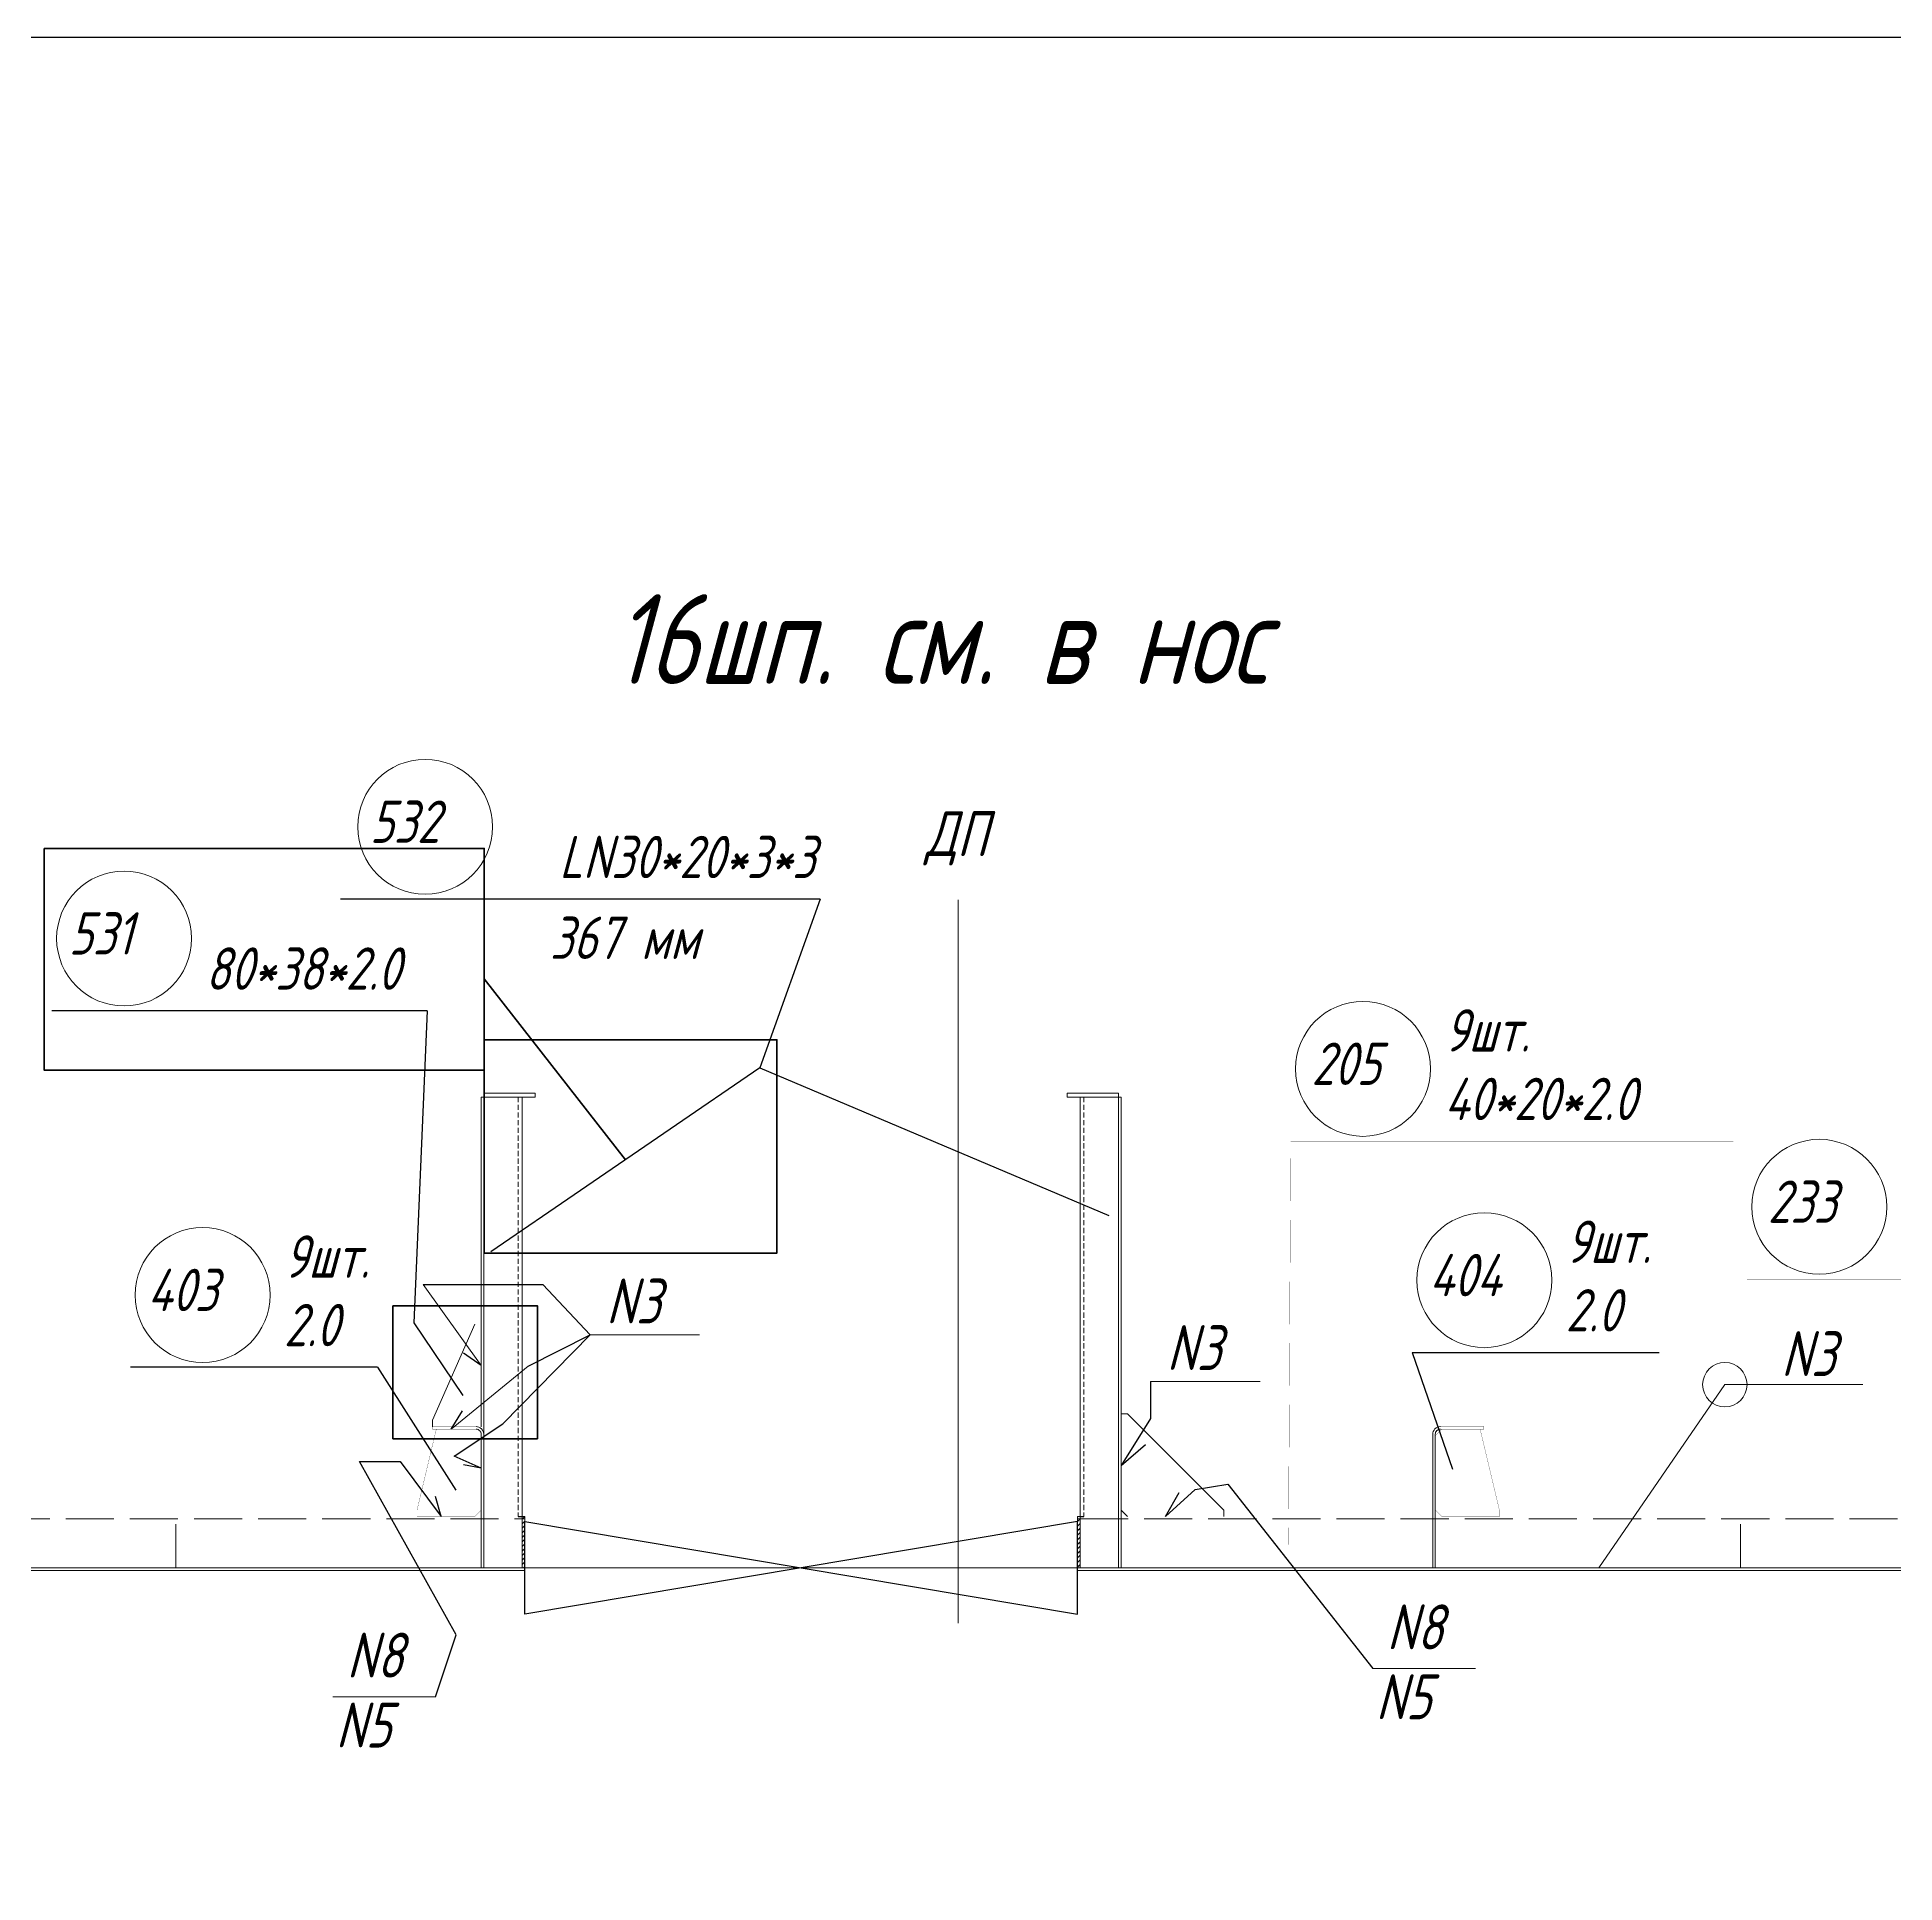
# Model space of a CAD drawing. Header units: millimetres. Extents: x 77380 to 135900, y -26587 to 17301.
# Drawn here: x 99896 to 101345, y -7623 to -6184 of the extents above; entities that cross this region are included whole.
import ezdxf

# ---------------------------------------------------------------- set-up
doc = ezdxf.new("R2010")
doc.units = ezdxf.units.MM
for name, pattern in [('K5LT32768', [0]), ('K5LT32770', [0]), ('K5LT32772', [0]), ('K5LT32773', [50, 37.5, -12.5]), ('K5LT32780', [0]), ('K5LT32784', [850.2000000029802, 600, -125, 0.2000000029802322, -125]), ('K5LT32789', [340.20000000298023, 240, -50, 0.2000000029802322, -50]), ('K5LT_DASHED', [6, 4, -2]), ('K5LT_THIN', [0])]:
    doc.linetypes.add(name, pattern=pattern)
doc.styles.add('KTEXTSTYLE', font='GOST_AU.SHX', dxfattribs={"width": 0.96, "height": 5})

msp = doc.modelspace()

# ---------------------------------------------------------------- linework, layer by layer
at = {"color": 1, "linetype": 'K5LT32772', "true_color": 0xff0000}
for p, q in [((100506.8993874048, -6856.093061002844), (100132.9520657494, -6856.093061002844)), ((100200.5881761918, -6943.087577221537), (99907.80066865447, -6943.087577221537)), ((100968.5202837604, -7209.486157075647), (101161.2339967431, -7209.486157075647)), ((100968.5202837604, -7209.486157075647), (101000.1559184738, -7300.3963663334)), ((100161.7581383612, -7221.027939308486), (99969.04442537841, -7221.027939308486)), ((100161.7581383612, -7221.027939308486), (100222.8571072711, -7316.874482135667))]:
    msp.add_line(p, q, dxfattribs=at)
for p, q in [((100506.8993874048, -6856.093061002844), (100460.0137385149, -6987.670045332052)), ((100200.5881761918, -6943.087577221537), (100190.1677592736, -7186.300149780123)), ((100460.0137385149, -6987.670045332052), (100250.2221771567, -7131.089781161543)), ((100460.0137385149, -6987.670045332052), (100732.0856174648, -7102.792908956122)), ((100190.1677592736, -7186.300149780123), (100228.387943943, -7243.004901003937))]:
    msp.add_line(p, q)
at = {"color": 1, "linetype": 'K5LT32772', "lineweight": 18, "true_color": 0xff0000}
msp.add_line((100614.5978747239, -7420.516645488489), (100614.5978747239, -6856.681932947555), dxfattribs=at)
at = {"color": 6, "lineweight": 100}
msp.add_line((100245.0474832861, -6918.160602966663), (100355.1179578358, -7059.379913246798), dxfattribs=at)
at = {"color": 7, "linetype": 'K5LT_THIN', "lineweight": 18}
for p, q in [((100242.568172396, -7010.329726850396), (100244.568172396, -7010.329726850396)), ((100242.5981798997, -7010.329726850396), (100242.568172396, -7010.329726850396)), ((100244.568172396, -7010.329726850396), (100242.568172396, -7010.329726850396)), ((100242.568172396, -7267.329726850396), (100242.568172396, -7010.329726850396)), ((100242.568172396, -7010.329726850396), (100244.568172396, -7010.329726850396)), ((100244.568172396, -7010.329726850396), (100244.568172396, -7377.329726850396)), ((100244.568172396, -7010.329726850396), (100274.568172396, -7010.329726850396)), ((100244.568172396, -7010.329726850396), (100244.568172396, -7267.329726850396)), ((100244.568172396, -7010.329726850396), (100244.5981798997, -7010.329726850396)), ((100244.5981798997, -7007.329726850396), (100244.5981798997, -7010.329726850396)), ((100284.5981798997, -7007.329726850396), (100244.5981798997, -7007.329726850396)), ((100244.5981798997, -7010.329726850396), (100244.5981798997, -7007.329726850396)), ((100274.5981798997, -7007.329726850396), (100244.5981798997, -7007.329726850396)), ((100284.5981798997, -7010.329726850396), (100244.5981798997, -7010.329726850396)), ((100244.5981798997, -7010.329726850396), (100274.568172396, -7010.329726850396)), ((100244.5981798997, -7010.329726850396), (100284.5981798997, -7010.329726850396)), ((100274.568172396, -7010.329726850396), (100274.568172396, -7377.329726850396)), ((100274.568172396, -7010.329726850396), (100274.568172396, -7377.329726850396)), ((100284.5981798997, -7007.329726850396), (100284.5981798997, -7010.329726850396)), ((100699.5981798997, -7010.329726850396), (100699.5981798997, -7007.329726850396)), ((100699.5981798997, -7007.329726850396), (100739.5981798997, -7007.329726850396)), ((100699.5981798997, -7010.329726850396), (100739.5981798997, -7010.329726850396)), ((100699.5981798997, -7010.329726850396), (100741.5981798997, -7010.329726850396)), ((100734.5981798997, -7007.329726850396), (100704.5981798998, -7007.329726850396)), ((100709.5981798997, -7010.329726850396), (100709.5981798997, -7377.329726850396)), ((100709.5981798997, -7010.329726850396), (100739.5981798997, -7010.329726850396)), ((100709.5981798997, -7010.329726850396), (100739.5981798997, -7010.329726850396)), ((100709.5981798997, -7010.329726850396), (100709.5981798997, -7337.329726850396)), ((100739.5981798997, -7007.329726850396), (100739.5981798997, -7010.329726850396)), ((100739.5981798997, -7010.329726850396), (100739.5981798997, -7377.329726850396)), ((100741.5981798997, -7010.329726850396), (100739.5981798997, -7010.329726850396)), ((100739.5981798997, -7010.329726850396), (100739.5981798997, -7337.329726850396)), ((100741.5981798997, -7010.329726850396), (100741.5981798997, -7337.329726850396)), ((100197.2496391207, -7156.580907406125), (100242.568172396, -7219.65211756315)), ((100237.568172396, -7187.329726850396), (100204.568172396, -7262.329726850396)), ((100279.2622708542, -7220.023719028672), (100219.2937559313, -7269.374749684808)), ((101212.4149316431, -7234.55044684617), (101114.1218009112, -7377.329917585259)), ((100746.5981798997, -7257.263436058289), (100741.5981798997, -7257.263436058289)), ((100741.5981798997, -7257.263436058289), (100741.5981798997, -7332.329726850396)), ((100741.5981798997, -7257.263436058289), (100741.5981798997, -7337.263436058289)), ((100746.5981798997, -7257.263436058289), (100741.5981798997, -7257.263436058289)), ((100821.5981798997, -7332.285259697368), (100746.5981798997, -7257.263436058289)), ((100821.5981798997, -7332.285259697368), (100746.5981798997, -7257.263436058289)), ((100204.568172396, -7262.329726850396), (100204.568172396, -7267.329726850396)), ((100244.568172396, -7267.329726850396), (100244.5981798997, -7377.329726850396)), ((100244.568172396, -7267.329726850396), (100244.568172396, -7377.329726850396)), ((100244.5981798997, -7377.329726850396), (100244.5981798997, -7273.256393110161)), ((100271.5681723959, -7337.329726850396), (100274.568172396, -7337.329726850396)), ((100271.5681723959, -7337.329726850396), (100274.568172396, -7337.329726850396)), ((100274.5981798997, -7377.329726850396), (100274.5981798997, -7337.329726850396)), ((100276.5981798997, -7337.329726850396), (100274.5981798997, -7337.329726850396)), ((100274.5981798997, -7377.329726850396), (100274.5981798997, -7337.329726850396)), ((100276.5981798997, -7337.329726850396), (100274.5981798997, -7337.329726850396)), ((100274.5981798997, -7337.329726850396), (100276.5981798997, -7337.329726850396)), ((100274.5981798997, -7377.329726850396), (100274.5981798997, -7337.329726850396)), ((100276.5981798997, -7377.329726850396), (100276.5981798997, -7337.329726850396)), ((100276.5981798997, -7377.329726850396), (100276.5981798997, -7337.329726850396)), ((100276.5981798997, -7377.329726850396), (100276.5981798997, -7337.329726850396)), ((100707.5981798997, -7377.329726850396), (100707.5981798997, -7337.329726850396)), ((100709.5981798997, -7337.329726850396), (100707.5981798997, -7337.329726850396)), ((100707.5981798997, -7377.329726850396), (100707.5981798997, -7337.329726850396)), ((100709.5981798997, -7337.329726850396), (100707.5981798997, -7337.329726850396)), ((100707.5981798997, -7337.329726850396), (100709.5981798997, -7337.329726850396)), ((100707.5981798997, -7337.329726850396), (100707.5981798997, -7377.329726850396)), ((100712.5981798997, -7337.329726850396), (100709.5981798997, -7337.329726850396)), ((100712.5981798997, -7337.329726850396), (100709.5981798997, -7337.329726850396)), ((100709.5981798997, -7377.329726850396), (100709.5981798997, -7337.329726850396)), ((100709.5981798997, -7377.329726850396), (100709.5981798997, -7337.329726850396)), ((100709.5981798997, -7337.329726850396), (100709.5981798997, -7377.329726850396)), ((100709.5981798997, -7337.329726850396), (100709.5981798997, -7377.329726850396)), ((100739.5978747239, -7377.329726850396), (100739.5978747239, -7343.330093061333)), ((100739.5981798997, -7377.329726850396), (100739.5981798997, -7337.329726850396)), ((100739.5981798997, -7337.329726850396), (100739.5981798997, -7377.329726850396)), ((100739.5981798997, -7377.329726850396), (100739.5981798997, -7339.329726850396)), ((100741.5981798997, -7332.329726850396), (100746.5981791273, -7337.326947653768)), ((100741.5981798997, -7377.26343754663), (100741.5981798997, -7337.263436058289)), ((100741.5981798997, -7377.329726850396), (100741.5981798997, -7337.329726850396)), ((100741.5981798997, -7377.26343754663), (100741.5981798997, -7337.329726850396)), ((100741.5981798997, -7339.329726850396), (100741.5981798997, -7377.329726850396)), ((100821.5981798997, -7337.285259697368), (100821.5981798997, -7332.285259697368)), ((100821.5981798997, -7337.285259697368), (100821.5981798997, -7332.285259697368)), ((101224.6002324326, -7377.329917585259), (100004.5990117294, -7377.329917585259)), ((100937.885811803, -7455.92299621374), (101017.9181032153, -7455.92299621374)), ((100126.8445759611, -7477.926066954707), (100206.8768673735, -7477.926066954707))]:
    msp.add_line(p, q, dxfattribs=at)
at = {"color": 7, "linetype": 'K5LT_DASHED', "lineweight": 18}
for p, q in [((100271.5681723959, -7010.329726850396), (100271.5681723959, -7337.329726850396)), ((100271.5681723959, -7010.329726850396), (100271.5681723959, -7337.329726850396)), ((100712.5981798997, -7010.329726850396), (100712.5981798997, -7337.329726850396)), ((100712.5981798997, -7010.329726850396), (100712.5981798997, -7337.329726850396)), ((100274.568172396, -7339.256759321099), (100276.5981798997, -7339.256759321099)), ((100707.5981798997, -7339.256759321099), (100709.5981798997, -7339.256759321099))]:
    msp.add_line(p, q, dxfattribs=at)
at = {"color": 7}
for p, q in [((100197.2496391207, -7156.580907406125), (100290.7819338048, -7156.580907406125)), ((100290.7819338048, -7156.580907406125), (100327.4710267833, -7195.727059263038)), ((100259.4669003843, -7265.17904439511), (100327.4710267833, -7195.727059263038)), ((100279.2622708542, -7220.023719028672), (100327.4710267833, -7195.727059263038)), ((100242.568172396, -7219.65211756315), (100228.8159781994, -7209.959554337474)), ((100764.6312530804, -7232.08939026446), (100764.6312530804, -7260.965296902665)), ((100219.2937559313, -7269.374749684808), (100228.0650591781, -7255.017421714234)), ((100221.5363955405, -7290.273249556536), (100259.4669003843, -7265.17904439511)), ((100764.6312530804, -7260.965296902665), (100741.5981798997, -7297.47588121998)), ((100741.5981798997, -7297.47588121998), (100760.7616655865, -7281.317490515918)), ((100223.0728583511, -7429.588243341605), (100147.7356511051, -7294.404650616227)), ((100147.7356511051, -7294.404650616227), (100179.3286577879, -7294.404650616227)), ((100179.3286577879, -7294.404650616227), (100211.4410489282, -7337.257095014458)), ((100242.5977526536, -7299.735762803892), (100221.5363955405, -7290.273249556536)), ((100242.5977526536, -7299.735762803892), (100228.8658552292, -7297.18499868919)), ((100799.2911287941, -7316.173727620622), (100824.7842774125, -7312.202805974252)), ((100824.7842774125, -7312.202805974252), (100937.885811803, -7455.92299621374)), ((100211.4410489282, -7337.257095014458), (100206.8634740056, -7321.647136531392)), ((100776.3505182346, -7337.257095014458), (100799.2911287941, -7316.173727620622)), ((100776.3505182346, -7337.257095014458), (100786.9505700911, -7318.662091332197)), ((100274.5981798997, -7339.424658861491), (100276.5981798997, -7337.424658861491)), ((100274.5981798997, -7342.960192767394), (100276.5981798997, -7340.960192767394)), ((100707.5981798997, -7337.759795385253), (100708.0282484346, -7337.329726850396)), ((100707.5981798997, -7341.295329291213), (100709.5981798997, -7339.295329291184)), ((100707.5981798997, -7344.830863197116), (100709.5981798997, -7342.830863197145)), ((100274.5981798997, -7346.495726673325), (100276.5981798997, -7344.495726673325)), ((100274.5981798997, -7350.031260579257), (100276.5981798997, -7348.031260579286)), ((100274.5981798997, -7353.566794485218), (100276.5981798997, -7351.566794485218)), ((100274.5981798997, -7357.102328391149), (100276.5981798997, -7355.10232839112)), ((100274.5981798997, -7360.637862297081), (100276.5981798997, -7358.637862297081)), ((100707.5981798997, -7348.366397103076), (100709.5981798997, -7346.366397103076)), ((100707.5981798997, -7351.901931009008), (100709.5981798997, -7349.901931008979)), ((100707.5981798997, -7355.437464914939), (100709.5981798997, -7353.437464914939)), ((100707.5981798997, -7358.9729988209), (100709.5981798997, -7356.972998820842)), ((100274.5981798997, -7364.173396203041), (100276.5981798997, -7362.173396202983)), ((100274.5981798997, -7367.708930108915), (100276.5981798997, -7365.708930108944)), ((100274.5981798997, -7371.244464014875), (100276.5981798997, -7369.244464014875)), ((100274.5981798997, -7374.779997920807), (100276.5981798997, -7372.779997920807)), ((100707.5981798997, -7362.508532726773), (100709.5981798997, -7360.508532726803)), ((100707.5981798997, -7366.044066632734), (100709.5981798997, -7364.044066632734)), ((100707.5981798997, -7369.579600538666), (100709.5981798997, -7367.579600538666)), ((100707.5981798997, -7373.115134444568), (100709.5981798997, -7371.115134444626)), ((100275.583984876, -7377.329726850396), (100276.5981798997, -7376.315531826767)), ((100707.5981798997, -7376.650668350529), (100709.5981798997, -7374.650668350529)), ((100206.8768673735, -7477.926066954707), (100223.0728583511, -7429.588243341605))]:
    msp.add_line(p, q, dxfattribs=at)
at = {"color": 7, "linetype": 'K5LT32780', "lineweight": 18}
for p, q in [((100327.4710267833, -7195.727059263038), (100412.7891995511, -7195.727059263038)), ((100764.6312530804, -7232.08939026446), (100849.9494258481, -7232.08939026446)), ((101212.4149316431, -7234.55044684617), (101319.9369467672, -7234.55044684617)), ((101009.567155219, -7455.92299621374), (100937.885811803, -7455.92299621374)), ((100198.5259193772, -7477.926066954707), (100126.8445759611, -7477.926066954707))]:
    msp.add_line(p, q, dxfattribs=at)
at = {"color": 3, "linetype": 'K5LT32768', "lineweight": 18, "true_color": 0x00ff00}
for p, q in [((100242.5977526536, -7377.329726850396), (100242.5977526536, -7273.256393110161)), ((100244.5981798997, -7377.329726850396), (100244.5981798997, -7273.256393110161)), ((100984.5975695481, -7377.329726850396), (100984.5975695481, -7273.256393110161)), ((100986.5979967942, -7377.329726850396), (100986.5979967942, -7273.256393110161)), ((100276.5981798997, -7377.329726850396), (99474.59848507543, -7377.329726850396)), ((100276.5981798997, -7379.329391157036), (99474.59848507543, -7379.329391157036)), ((100276.5981798997, -7377.329726850396), (99514.59787472387, -7377.329726850396)), ((101754.5972643723, -7377.329726850396), (100707.5981798997, -7377.329726850396)), ((101714.5978747239, -7377.329726850396), (100707.5981798997, -7377.329726850396)), ((101754.5972643723, -7379.329391157036), (100707.5981798997, -7379.329391157036))]:
    msp.add_line(p, q, dxfattribs=at)
at = {"color": 1, "linetype": 'K5LT32773', "lineweight": 18, "true_color": 0xff0000}
for p, q in [((99518.67044552465, -7339.256759321099), (100274.568172396, -7339.256759321099)), ((100709.5981798997, -7339.256759321099), (101710.5253039231, -7339.256759321099))]:
    msp.add_line(p, q, dxfattribs=at)
at = {"color": 3, "linetype": 'K5LT32789', "lineweight": 18, "true_color": 0x00ff00}
for p, q in [((100004.5972643723, -7343.330093061333), (100004.5972643723, -7377.329726850396)), ((100739.5978747239, -7377.329726850396), (100739.5978747239, -7343.330093061333)), ((101224.5984850754, -7377.329726850396), (101224.5984850754, -7343.330093061333))]:
    msp.add_line(p, q, dxfattribs=at)
at = {"color": 7, "linetype": 'K5LT_THIN'}
for p, q in [((100271.5681723959, -7337.257095014458), (100274.568172396, -7337.257095014458)), ((100707.5981798997, -7341.178992055196), (100276.5981798997, -7413.480843115321)), ((100276.5981798997, -7413.480843115321), (100276.5981798997, -7341.179373524923)), ((100276.5981798997, -7341.179373524923), (100707.5981798997, -7413.480461645595)), ((100707.5981798997, -7413.480461645595), (100707.5981798997, -7341.178992055196)), ((100709.5981798997, -7337.257095014458), (100712.5981798997, -7337.257095014458))]:
    msp.add_line(p, q, dxfattribs=at)
at = {"color": 1, "linetype": 'K5LT32784', "lineweight": 18, "true_color": 0xff0000}
msp.add_line((100707.5981798997, -7377.329345380669), (101852.9814660148, -7377.329345380669), dxfattribs=at)
at = {"color": 6}
msp.add_lwpolyline([(94137.05914457593, -6183.97140833989), (102487.5488972094, -6183.97140833989), (102487.5488972094, -25985.73392926669), (94137.05914457593, -25985.73392926669)], close=True, dxfattribs=at)
at = {"color": 6, "lineweight": 100}
for points in [[(99901.89460703314, -6816.450470670086), (100245.0474832861, -6816.450470670086), (100245.0474832861, -6989.452751772674), (99901.89460703314, -6989.452751772674)], [(100245.0474832861, -6965.68870217067), (100473.1823594653, -6965.68870217067), (100473.1823594653, -7132.037049384697), (100245.0474832861, -7132.037049384697)], [(100173.7905404795, -7173.087244697194), (100286.4497385927, -7173.087244697194), (100286.4497385927, -7276.733706961341), (100173.7905404795, -7276.733706961341)]]:
    msp.add_lwpolyline(points, close=True, dxfattribs=at)
at = {"color": 1, "linetype": 'K5LT32772', "true_color": 0xff0000, "const_width": 0.18}
for points in [[(101218.9680187297, -7044.708783124464), (100873.8668335288, -7044.708783124464), (100872.1628083728, -7359.396831474733)], [(101229.6700778157, -7152.230528604086), (101552.8971676695, -7152.230528604086), (101701.4425726103, -7064.54553712075)], [(99943.1559160362, -7146.725285392466), (99619.92882618235, -7146.725285392466), (99532.91252480782, -7198.136674577443)], [(99514.59787472387, -7343.330093061333), (99520.67087277074, -7337.257095014458), (100274.568172396, -7337.257095014458)], [(100709.5981798997, -7337.257095014458), (101708.524876677, -7337.257095014458), (101714.5978747239, -7343.330093061333)]]:
    msp.add_lwpolyline(points, dxfattribs=at)
at = {"color": 2, "linetype": 'K5LT32770', "true_color": 0xffff00, "const_width": 0.18}
for points in [[(100242.5977526536, -7332.330032026177), (100242.5977526536, -7274.329848920708), (100237.5974474778, -7269.329543744927), (100207.597142302, -7269.329543744927), (100192.5977526536, -7332.330032026177), (100192.5977526536, -7337.329574262505), (100237.5974474778, -7337.329574262505), (100242.5977526536, -7332.330032026177)], [(100986.5979967942, -7332.330032026177), (100986.5979967942, -7274.329848920708), (100991.59830197, -7269.329543744927), (101021.5986071457, -7269.329543744927), (101036.5979967942, -7332.330032026177), (101036.5979967942, -7337.329574262505), (100991.59830197, -7337.329574262505), (100986.5979967942, -7332.330032026177)]]:
    msp.add_lwpolyline(points, dxfattribs=at)
at = {"color": 3, "linetype": 'K5LT32768', "true_color": 0x00ff00, "const_width": 0.18}
for points in [[(100238.5984240403, -7267.256637250786), (100204.6705065598, -7267.256637250786), (100204.6705065598, -7269.25706449688), (100238.5984240403, -7269.25706449688)], [(100990.5973254075, -7267.256637250786), (101024.5252428879, -7267.256637250786), (101024.5252428879, -7269.25706449688), (100990.5973254075, -7269.25706449688)]]:
    msp.add_lwpolyline(points, dxfattribs=at)
at = {"color": 1, "linetype": 'K5LT32772', "lineweight": 18, "true_color": 0xff0000}
for centre in [(100198.9196077891, -6799.629549878679), (99964.1608371115, -6886.727408764506), (100930.2270019859, -6988.348919843214), (101286.0302462728, -7095.870665322836), (100025.4045938354, -7164.667770851454), (101024.8804522174, -7153.125988618616)]:
    msp.add_circle(centre, 52.60273933410645, dxfattribs=at)
at = {"color": 7, "linetype": 'K5LT_THIN', "lineweight": 18}
msp.add_circle((101212.4149316431, -7234.55044684617), 17.31488601735327, dxfattribs=at)
at = {"color": 3, "linetype": 'K5LT32768', "lineweight": 18, "true_color": 0x00ff00}
for centre, radius, start, end in [((100238.5984240403, -7273.255630170708), 3.998854011303474, 359.9931945800623, 90.00679779089582), ((100238.5984240403, -7273.256393110161), 5.999583750956444, 359.9983520505401, 90.00164794818424), ((100990.5973254075, -7273.256393110161), 5.999583750963716, 89.99835205181576, 180.00164794946), ((100990.5973254075, -7273.255630170708), 3.998854011298474, 89.99320220910418, 180.0068054198841)]:
    msp.add_arc(centre, radius, start, end, dxfattribs=at)

# ---------------------------------------------------------------- texts
at = {"color": 7, "char_height": 2.5, "attachment_point": 1, "style": 'KTEXTSTYLE'}
for s, insert in [('{\\H28x;\\W0.965;\\Q15;16шп. см. в нос}', (100345.120689334, -6618.243277096546)), ('{\\H13.2x;\\Q15;\\W0.965;\\C1;\\c255;532}', (100155.8033886796, -6779.153963941179)), ('\\H3.5;\\W0.965;\\Q15;\\Q15;\\H35.00;ДП', (100588.9374522745, -6787.494613933843)), ('{\\H13.2x;\\Q15;\\W0.965;\\C1;\\c255;LN30*20*3*3}', (100303.4376173753, -6806.654462370032)), ('{\\H13.2x;\\Q15;\\W0.965;\\C1;\\c255;531}', (99921.04461800188, -6866.251822827006)), ('{\\H13.2x;\\Q15;\\W0.965;\\C1;\\c255;367 мм}', (100296.2317038219, -6869.658578558621)), ('{\\H13.2x;\\Q15;\\W0.965;\\C1;\\c255;80*38*2.0}', (100027.5656833029, -6893.649283764506)), ('\\H3.5;\\W0.965;\\Q15;\\Q15;\\H33.00;9шт.', (100993.632153353, -6941.827655194753)), ('\\H3.5;\\W0.965;\\Q15;\\Q15;\\H33.00;{\\c255;205}', (100890.0911657576, -6967.873333905714)), ('\\H3.5;\\W0.965;\\Q15;\\Q15;\\H33.00;{\\c255;40*20*2.0}', (100993.632153353, -6995.270184491652)), ('\\H3.5;\\W0.965;\\Q15;\\Q15;\\H33.00;{\\c255;233}', (101245.8944100444, -7075.395079385336)), ('\\H3.5;\\W0.965;\\Q15;\\Q15;\\H33.00;9шт.', (101088.2856035846, -7106.604723970155)), ('\\H3.5;\\W0.965;\\Q15;\\Q15;\\H33.00;9шт.', (100088.8097452026, -7118.146506202993)), ('\\H3.5;\\W0.965;\\Q15;\\Q15;\\H33.00;{\\c255;404}', (100981.7642331078, -7132.650402681116)), ('\\H3.5;\\W0.965;\\Q15;\\Q15;\\H33.00;{\\c255;403}', (99982.28837472593, -7144.192184913954)), ('\\H3.5;\\W0.965;\\Q15;\\Q15;\\H35.00;N3', (100339.9711177828, -7151.874642189148)), ('\\H3.5;\\W0.965;\\Q15;\\Q15;\\H33.00;{\\c255;2.0}', (101088.2852984088, -7160.047863618616)), ('\\H3.5;\\W0.965;\\Q15;\\Q15;\\H33.00;{\\c255;2.0}', (100088.8094400268, -7171.589645851454)), ('\\H3.5;\\W0.965;\\Q15;\\Q15;\\H35.00;N3', (100777.1313440799, -7188.236973190571)), ('\\H3.5;\\W0.965;\\Q15;\\Q15;\\H35.00;N3', (101256.2274116057, -7192.93099034586)), ('{\\H14x;\\Q15;\\W0.965;N8}', (100948.7666553569, -7405.99486108392)), ('{\\H14x;\\Q15;\\W0.965;N8}', (100137.7254195151, -7427.997931824888)), ('{\\H14x;\\Q15;\\W0.965;N5}', (100940.1571998907, -7460.480699545267)), ('{\\H14x;\\Q15;\\W0.965;N5}', (100129.1159640489, -7482.483770286235))]:
    msp.add_mtext(s, dxfattribs=dict(at, insert=insert))

doc.saveas('drawing.dxf')
